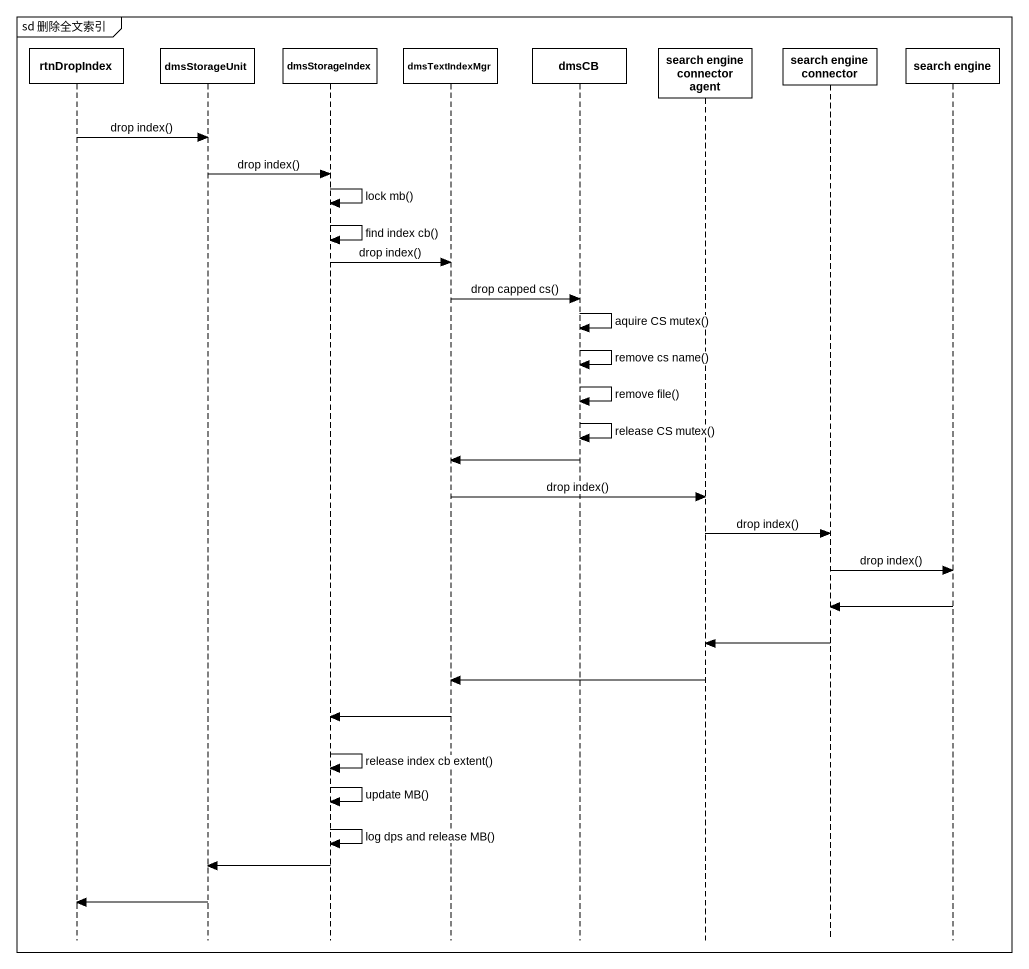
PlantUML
@startuml
mainframe sd 删除全文索引
hide footbox
participant rtnDropIndex
participant dmsStorageUnit
participant dmsStorageIndex
participant dmsTextIndexMgr
participant dmsCB
participant "search engine connector agent" as search_engine_connector
participant "search engine connector" as search_engine_connector_2
participant "search engine" as search_engine

rtnDropIndex -> dmsStorageUnit : drop index()
dmsStorageUnit -> dmsStorageIndex : drop index()
dmsStorageIndex -> dmsStorageIndex : lock mb()
dmsStorageIndex -> dmsStorageIndex : find index cb()
dmsStorageIndex -> dmsTextIndexMgr : drop index()
dmsTextIndexMgr -> dmsCB : drop capped cs()
dmsCB -> dmsCB : aquire CS mutex()
dmsCB -> dmsCB : remove cs name()
dmsCB -> dmsCB : remove file()
dmsCB -> dmsCB : release CS mutex()
dmsCB -> dmsTextIndexMgr
dmsTextIndexMgr -> search_engine_connector : drop index()
search_engine_connector -> search_engine_connector_2 : drop index()
search_engine_connector_2 -> search_engine : drop index()
search_engine -> search_engine_connector_2
search_engine_connector_2 -> search_engine_connector
search_engine_connector -> dmsTextIndexMgr
dmsTextIndexMgr -> dmsStorageIndex
dmsStorageIndex -> dmsStorageIndex : release index cb extent()
dmsStorageIndex -> dmsStorageIndex : update MB()
dmsStorageIndex -> dmsStorageIndex : log dps and release MB()
dmsStorageIndex -> dmsStorageUnit
dmsStorageUnit -> rtnDropIndex
@enduml
